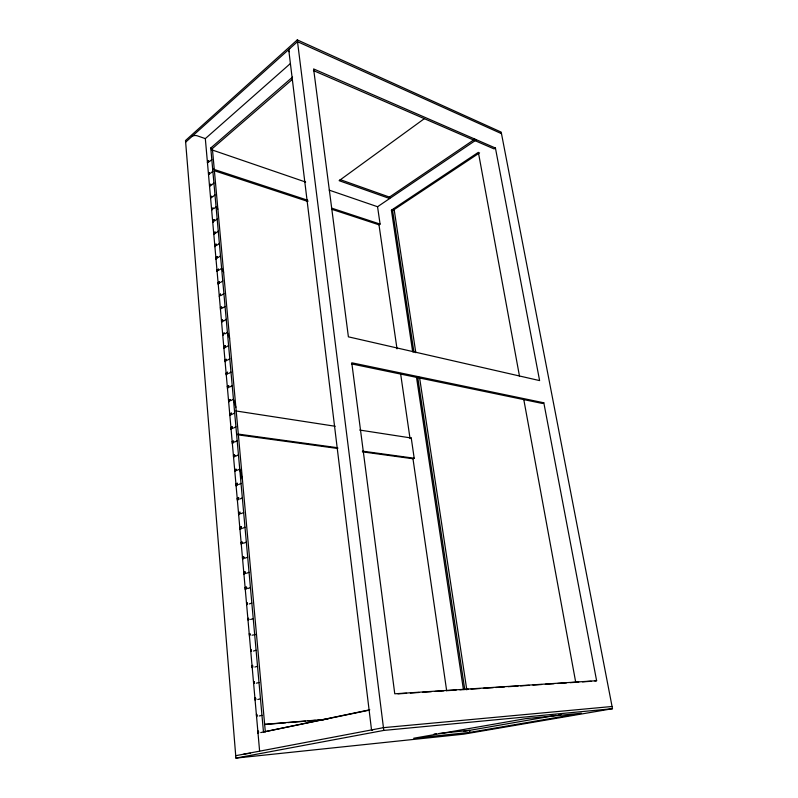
<?xml version="1.0" encoding="UTF-8"?>
<svg xmlns="http://www.w3.org/2000/svg" width="798" height="798" viewBox="0 0 798 798"><rect width="100%" height="100%" fill="white"/><g stroke="black" fill="none" stroke-linecap="round" stroke-linejoin="round"><path stroke-width="1.2" d="M372.397 730.03L371.539 730.03L288.846 50.763M207.44 162.483C207.969 159.201 208.338 163.73 207.909 162.323L207.46 162.712M208.627 174.054L208.916 173.146L208.966 173.764M208.507 174.094L209.026 172.777L209.096 173.655M209.495 185.834C210.034 182.513 210.403 187.131 209.974 185.685L209.515 186.054M253.545 682.819C254.313 678.978 254.602 685.342 254.133 682.988L253.574 683.138M221.585 322.063L221.555 320.776M222.732 335.05L222.692 333.744M223.919 348.197L224.238 346.631L223.839 346.97M225.076 361.404L225.435 359.898L224.996 360.167M226.253 374.601L226.213 373.264M227.43 388.047L227.749 386.461L227.35 386.781M228.637 401.584L229.006 400.067L228.557 400.307M229.914 415.289L230.283 413.773L229.834 414.012M231.061 429.075L231.44 427.548L230.981 427.788M232.318 443.109L232.278 441.723M256.527 716.255L256.477 714.659M210.552 197.086L210.961 196.727L210.762 197.296M211.62 208.996L212.039 208.637L211.679 210.044M212.667 221.026L213.086 220.667L212.737 222.083M213.764 233.116L214.183 232.767L213.834 234.183M214.832 245.365L215.261 245.026L214.901 246.452M215.919 257.704L216.338 257.365L215.979 258.791M217.016 270.133L217.435 269.804L217.076 271.23M218.123 282.821L218.552 282.492L218.193 283.918M220.388 307.968L220.827 307.649L220.457 309.085M241.964 542.181C242.821 545.423 243.38 541.473 241.954 542.181M254.961 698.27C255.609 697.502 255.889 699.996 255.051 699.686M210.522 196.857L211.091 196.527L210.622 198.363M211.59 208.767L212.158 208.438L211.689 210.283M212.637 220.797C213.415 219.649 213.645 222.193 212.747 222.323M213.734 232.886C214.522 231.739 214.772 234.303 213.844 234.422M220.827 308.148L220.916 307.4L220.358 307.729M214.802 245.136C215.58 244.008 215.849 246.562 214.911 246.692M215.889 257.475C216.677 256.348 216.916 258.931 215.989 259.041M216.986 269.904C217.774 268.786 218.014 271.38 217.086 271.48M218.093 282.582C218.901 281.465 219.171 284.068 218.203 284.168M221.475 320.606C222.622 319.749 222.034 322.871 221.605 322.302M222.622 333.584C223.769 332.726 223.181 335.868 222.752 335.29M223.809 346.721C224.966 345.883 224.378 349.035 223.939 348.447M224.966 359.908C226.123 359.08 225.525 362.242 225.096 361.654M226.143 373.095C227.31 372.277 226.712 375.449 226.273 374.851M227.32 386.531C228.497 385.713 227.889 388.905 227.45 388.297M228.527 400.057C229.714 399.249 229.106 402.451 228.667 401.843M229.804 413.753C231.221 412.466 229.555 416.227 230.622 414.95M230.951 427.519C232.148 426.74 231.53 429.972 231.091 429.344M232.198 441.543C233.405 440.775 232.787 444.017 232.338 443.369M237.335 498.351L237.964 499.847L237.385 500.117M254.921 697.961C255.859 697.173 256.198 700.285 255.071 700.006M297.285 39.9L185.505 140.528L235.919 758.1L463.738 734.15L612.495 708.704L501.194 132.109L297.285 39.9L383.798 730.419L235.919 758.1M185.645 142.154L297.504 41.666L501.483 133.655M215.819 244.986C216.667 245.993 215.829 245.924 215.63 244.447L216.208 244.008L215.779 244.537M256.387 714.419C257.744 713.901 257.036 717.412 256.557 716.574M259.609 751.058L205.325 138.623L290.412 63.521M369.274 710.15L263.47 732.015L210.762 147.999L292.537 77.107M265.335 731.846L212.378 148.558L292.307 79.431M209.655 161.425L211.809 159.59M209.555 172.727L209.475 174.104L209.784 173.675M208.527 174.313L209.236 173.725M210.692 173.096L212.857 171.271M211.749 184.857L213.924 183.061M212.807 196.707L215.001 194.931M213.874 208.667L216.078 206.911L217.874 209.126M214.951 220.717L217.166 218.981M216.039 232.876L218.263 231.161M217.136 245.126L219.37 243.44M227.211 373.105C228.009 374.521 227.27 373.943 227.001 372.496L227.62 372.117L227.171 372.616M218.243 257.485L220.497 255.819M424.346 118.663L339.11 180.667L389.653 198.532L389.434 197.086L340.088 179.58M219.36 269.943L221.615 268.308L223.61 272.317M220.487 282.512L222.752 280.896M221.615 295.18L223.899 293.594M222.762 307.958L225.056 306.402M389.434 197.086L474.8 139.161M329.225 190.143L377.554 206.732L476.137 139.979M223.909 320.856L226.223 319.31M412.696 351.898L391.399 210.183L478.371 152.328L519.528 376.357M391.399 210.183L392.616 210.602L479.588 152.837M210.832 197.425L210.612 198.123M331.629 209.256L378.99 224.807L380.087 224.088L377.554 206.732M495.428 148.029L313.604 68.927L348.397 336.836L539.608 380.596L495.428 148.029L494.092 148.917L313.424 70.563M233.445 455.568C233.994 454.331 234.572 457.354 233.585 457.224M225.076 333.853L227.4 332.337L229.605 338.312M234.672 469.773C235.23 468.536 235.809 471.578 234.821 471.438M226.253 346.97L228.587 345.484M235.939 484.097C236.507 482.85 237.086 485.932 236.088 485.783M227.43 360.187L229.784 358.731M252.158 666.679L252.717 666.889L252.178 667.357M228.627 373.534L230.991 372.097M238.502 512.984C239.081 511.737 239.669 514.87 238.662 514.69M229.824 386.99L232.208 385.584M239.819 527.678C240.398 526.431 240.996 529.593 239.969 529.403M231.041 400.566L233.435 399.19L235.869 407.289M241.116 542.44C241.704 541.194 242.303 544.386 241.275 544.176M229.934 415.549C232.298 410.012 231.28 414.661 230.792 415.08M232.268 414.262L234.672 412.915M242.442 557.383C243.031 556.146 243.639 559.368 242.602 559.149M233.505 428.077L235.919 426.76M243.789 572.465C244.388 571.218 244.996 574.47 243.949 574.241M234.752 442.012L237.186 440.735M233.455 455.748L233.575 457.025M236.008 456.077L238.452 454.83M245.126 587.617C245.724 586.37 246.333 589.662 245.285 589.413M234.682 469.952L234.802 471.239M237.275 470.271L239.739 469.054L242.422 479.468M235.959 484.276L236.068 485.583M371.549 729.99L372.866 729.671M238.562 484.586L241.036 483.398M237.255 498.6L237.365 499.917M239.849 499.039L242.343 497.882M238.522 513.164L238.642 514.491M241.156 513.613L243.659 512.496M362.442 451.848L412.975 458.75L414.192 458.232L411.249 438.002L410.032 438.541L400.576 373.434M239.839 527.857L239.959 529.204M242.472 528.326L244.986 527.239M594.879 681.053L596.615 680.714L543.817 402.791L542.301 403.439L351.459 363.878M241.136 542.62L241.255 543.977M243.799 543.169L246.333 542.121M242.462 557.573L242.582 558.939M245.136 558.161L247.689 557.144M243.809 572.655L243.929 574.031M246.492 573.283L249.056 572.296M245.136 587.807L245.265 589.193M247.859 588.545L250.442 587.597M257.844 731.197C258.492 729.961 259.141 733.562 258.013 733.153M249.235 603.946L251.829 603.049M250.622 619.497L253.235 618.63M249.225 633.881C251.55 632.405 248.308 639.407 249.884 633.931L249.245 634.131M252.028 635.198L256.487 634.35M253.445 651.038L256.098 650.26M252.058 665.552L252.747 665.362L252.298 666.34L252.886 666.839L252.188 667.667M254.881 667.038L257.545 666.3M256.328 683.188L259.001 682.49M246.791 604.774L246.901 602.51L246.772 604.525M257.784 699.497L260.477 698.839M259.25 715.956L261.973 715.347M257.864 731.407L257.993 732.923M260.746 732.584L369.793 709.791M235.729 755.696L383.459 727.656L612.066 706.489M243.759 754.17L246.203 753.771M220.827 308.168L220.467 309.345M463.658 731.387L556.076 715.357M558.51 714.938L560.944 714.509M469.862 732.394L581.413 713.242L525.762 718.619L413.653 738.25L469.862 732.394L469.553 730.36L439.02 733.482M246.791 753.691L250.283 753.262M219.41 296.527L219.809 294.552L219.4 296.277M434.132 733.98L436.576 733.731M383.798 730.419L612.495 708.704M264.577 724.335L327.878 719.168M264.497 724.524L285.594 722.798M288.068 722.599L305.444 721.173M307.928 720.973L315.37 720.365M317.853 720.155L324.058 719.656M596.615 680.714L394.761 693.791L351.768 362.791L543.817 402.791M397.953 693.861L406.621 693.292M410.342 693.053L419.01 692.484M422.721 692.245L431.399 691.686M435.11 691.437L443.778 690.878M447.498 690.639L456.167 690.071M459.877 689.831L468.556 689.273M471.029 689.103L479.698 688.544M483.418 688.305L493.324 687.657M495.797 687.497L504.466 686.928M508.186 686.689L518.092 686.051M520.565 685.881L529.244 685.322M532.954 685.083L541.623 684.514M545.343 684.275L554.011 683.716M557.722 683.467L566.4 682.908M570.111 682.669L578.779 682.1M582.5 681.861L591.168 681.293M237.894 434.042L337.754 447.748M362.412 451.129L414.192 458.232M237.954 434.84L337.783 448.486M235.819 410.94L335.18 426.262M359.718 430.052L411.249 438.002M213.106 169.096L307.848 200.298M331.529 208.098L380.087 224.088M214.423 170.762L307.948 201.475M211.36 149.695L305.654 182.054M210.762 147.999L212.378 148.558M205.325 138.623L197.246 135.8A3.87 2.185 -1.5 0 0 191.889 136.548M523.797 399.618L575.747 682.42M394.042 208.777L415.818 352.736M419.539 377.344L466.8 689.861M392.616 210.602L413.943 352.187M417.653 376.806L464.755 689.522M416.396 376.546L463.419 689.552M378.99 224.807L397.015 348.866M412.975 458.75L446.7 690.968M209.116 173.824L209.036 174.483L208.986 173.934M289.375 51.75A4.239 2.733 -5.6 0 1 289.684 48.698M214.692 232.707L215.251 232.707L214.852 233.724L215.071 231.779L214.692 232.707M233.235 441.424L233.475 442.581L233.235 441.424M224.118 332.966C224.048 333.933 223.241 334.881 224.118 332.966M213.006 207.969C212.956 208.896 212.168 209.914 213.006 207.969M221.335 307.449C221.535 310.332 222.043 305.893 221.335 307.449M246.622 588.236C245.894 590.051 246.303 585.014 246.622 588.236M210.423 184.617C210.522 187.201 211.211 183.271 210.423 184.617M248.587 619.547C248.208 621.014 247.929 618.31 248.587 619.547M236.118 470.251L235.809 470.73L236.118 470.251M250.702 650.29C251.689 654.041 251.21 647.407 250.702 650.29M230.043 399.529C230.203 403.219 229.196 398.531 230.043 399.529M238.073 498.421L238.552 499.618L238.642 497.473L238.073 498.421M218.413 269.185C218.213 272.308 218.014 268.766 218.413 269.185M225.834 359.918C226.722 362.821 226.283 357.165 225.834 359.918M235.001 455.618C234.742 458.88 233.884 452.965 235.001 455.618M248.058 618.48L248.387 618.959L248.058 618.48M223.031 320.547C222.812 323.609 221.944 318.372 223.031 320.547M235.629 469.354L235.629 469.354M211.989 196.567C211.769 199.54 210.971 194.602 211.989 196.567M244.926 571.727C244.298 573.842 246.093 574.69 244.926 571.727M232.098 426.81C231.45 428.686 233.235 429.524 232.098 426.81M220.398 294.083C219.769 295.888 221.445 296.477 220.398 294.083M240.118 513.523C239.151 515.338 240.338 512.805 239.34 512.326L239.989 512.037L239.56 513.014L240.118 513.523M245.984 587.388C246.033 591.537 247.609 585.792 245.984 587.388M233.096 441.344C233.156 445.174 234.602 439.568 233.096 441.344M221.206 307.4C221.285 310.911 222.612 305.574 221.206 307.4M210.303 184.587C210.383 187.879 211.63 182.602 210.303 184.587M248.767 619.597C247.121 621.373 248.517 615.607 248.767 619.597M236.288 470.271C234.812 472.236 236.008 466.591 236.288 470.271M246.662 603.019L246.931 603.677L246.682 602.939M234.383 455.179L234.632 455.748L234.383 455.179M222.443 320.227L222.602 320.746L222.462 320.148M251.38 651.098L250.981 650.57L251.38 651.098M211.44 196.358L211.44 196.358M226.433 360.407L226.173 359.978L226.433 360.407M215.121 233.126L215.121 233.126M243.799 557.273C243.939 561.373 243.46 554.919 243.799 557.273M208.657 161.146C208.697 164.528 208.438 159.361 208.657 161.146M219.39 282.203C219.43 285.744 219.171 280.327 219.39 282.203M214.073 219.859L213.595 221.724L213.954 219.909L213.395 220.138L214.073 219.859M225.325 345.963L224.827 347.888L225.196 345.993L224.607 346.142L225.325 345.963M237.465 483.389L236.936 485.374L237.315 483.389L236.697 483.458L237.465 483.389M207.839 161.535L207.55 162.443L207.839 161.535M209.904 184.887L209.615 185.794L209.904 184.887M217.096 256.786L216.797 257.704L217.096 256.786M217.076 256.517L216.687 257.734L217.226 258.203L217.076 256.517M228.607 385.993L228.288 386.94L228.607 385.993M228.587 385.703L228.168 386.94L228.737 387.539L228.587 385.703M241.096 527.169L240.757 528.126L241.096 527.169M241.076 526.85L240.627 528.116L241.245 528.855L241.076 526.85M254.033 681.891L253.684 682.859L254.033 681.891"/></g></svg>
